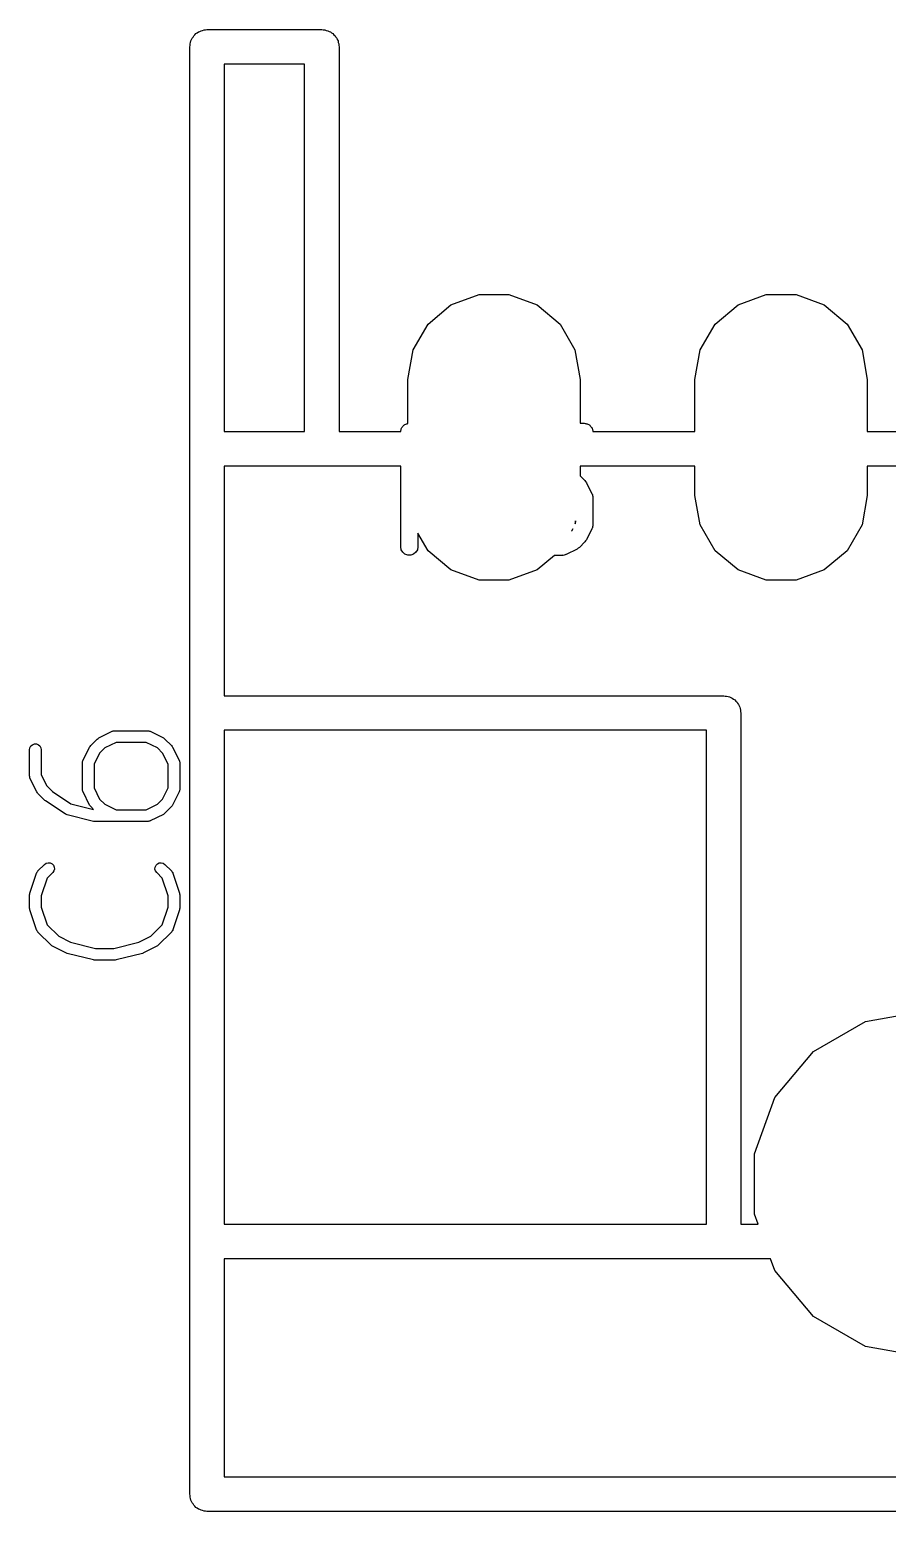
# Model space of a CAD drawing. Extents: x -2.2 to 75.9, y -81.1 to 9.2.
# Drawn here: x 43.46 to 50.93, y -78.35 to -65.45 of the extents above; entities that cross this region are included whole.
import ezdxf

# ---------------------------------------------------------------- set-up
doc = ezdxf.new("R2010")
doc.units = 0
doc.header["$MEASUREMENT"] = 0
doc.layers.add('BLACK', color=7, linetype='CONTINUOUS')

msp = doc.modelspace()

# ---------------------------------------------------------------- linework, layer by layer
at = {"layer": 'Black'}
for p, q in [((44.8656, -65.5373), (44.8701, -65.525)), ((44.8701, -65.525), (44.8785, -65.5149)), ((44.8785, -65.5149), (44.8851, -65.5036)), ((44.8851, -65.5036), (44.8951, -65.4951)), ((44.8951, -65.4951), (44.9036, -65.4851)), ((44.9036, -65.4851), (44.9149, -65.4785)), ((44.9149, -65.4785), (44.925, -65.4701)), ((44.925, -65.4701), (44.9373, -65.4656)), ((44.9373, -65.4656), (44.9487, -65.459)), ((44.9487, -65.459), (44.9616, -65.4568)), ((44.9616, -65.4568), (44.974, -65.4523)), ((44.974, -65.4523), (44.9871, -65.4523)), ((44.9871, -65.4523), (45, -65.45)), ((45, -65.45), (46, -65.45)), ((46, -65.45), (46.0129, -65.4523)), ((46.0129, -65.4523), (46.026, -65.4523)), ((46.026, -65.4523), (46.0384, -65.4568)), ((46.0384, -65.4568), (46.0513, -65.459)), ((46.0513, -65.459), (46.0627, -65.4656)), ((46.0627, -65.4656), (46.075, -65.4701)), ((46.075, -65.4701), (46.0851, -65.4785)), ((46.0851, -65.4785), (46.0964, -65.4851)), ((46.0964, -65.4851), (46.1049, -65.4951)), ((46.1049, -65.4951), (46.1149, -65.5036)), ((46.1149, -65.5036), (46.1215, -65.5149)), ((46.1215, -65.5149), (46.1299, -65.525)), ((46.1299, -65.525), (46.1344, -65.5373)), ((44.85, -65.6), (44.8523, -65.5871)), ((44.85, -78.2), (44.85, -65.6)), ((44.8523, -65.574), (44.8568, -65.5616)), ((44.8523, -65.5871), (44.8523, -65.574)), ((44.8568, -65.5616), (44.859, -65.5487)), ((44.859, -65.5487), (44.8656, -65.5373)), ((46.1344, -65.5373), (46.141, -65.5487)), ((46.141, -65.5487), (46.1432, -65.5616)), ((46.1432, -65.5616), (46.1477, -65.574)), ((46.1477, -65.574), (46.1477, -65.5871)), ((46.1477, -65.5871), (46.15, -65.6)), ((46.15, -65.6), (46.15, -68.95)), ((45.15, -65.75), (45.15, -68.95)), ((45.85, -65.75), (45.15, -65.75)), ((45.85, -68.95), (45.85, -65.75)), ((46.9255, -68.0131), (47.125, -67.8457)), ((47.125, -67.8457), (47.3698, -67.7566)), ((47.3698, -67.7566), (47.6302, -67.7566)), ((47.6302, -67.7566), (47.875, -67.8457)), ((47.875, -67.8457), (48.0745, -68.0131)), ((49.4255, -68.0131), (49.625, -67.8457)), ((49.625, -67.8457), (49.8698, -67.7566)), ((49.8698, -67.7566), (50.1302, -67.7566)), ((50.1302, -67.7566), (50.375, -67.8457)), ((50.375, -67.8457), (50.5745, -68.0131)), ((46.7952, -68.2387), (46.9255, -68.0131)), ((48.0745, -68.0131), (48.2048, -68.2387)), ((49.2952, -68.2387), (49.4255, -68.0131)), ((50.5745, -68.0131), (50.7048, -68.2387)), ((46.75, -68.4952), (46.7952, -68.2387)), ((48.2048, -68.2387), (48.25, -68.4952)), ((49.25, -68.4952), (49.2952, -68.2387)), ((50.7048, -68.2387), (50.75, -68.4952)), ((46.75, -68.8785), (46.75, -68.4952)), ((48.25, -68.4952), (48.25, -68.8774)), ((49.25, -68.95), (49.25, -68.4952)), ((50.75, -68.4952), (50.75, -68.95)), ((46.7244, -68.8874), (46.7306, -68.8852)), ((46.7306, -68.8852), (46.7363, -68.8819)), ((46.7363, -68.8819), (46.7427, -68.8808)), ((46.7427, -68.8808), (46.7489, -68.8785)), ((46.7489, -68.8785), (46.75, -68.8785)), ((48.25, -68.8774), (48.2857, -68.8774)), ((48.2857, -68.8774), (48.2929, -68.8787)), ((48.2929, -68.8787), (48.3003, -68.8788)), ((48.3003, -68.8788), (48.3057, -68.8809)), ((48.3057, -68.8809), (48.3114, -68.8819)), ((48.3114, -68.8819), (48.3177, -68.8856)), ((48.3177, -68.8856), (48.3246, -68.8882)), ((45.15, -68.95), (45.85, -68.95)), ((46.15, -68.95), (46.6873, -68.95)), ((46.6873, -68.95), (46.688, -68.9459)), ((46.688, -68.9394), (46.6903, -68.9332)), ((46.688, -68.9459), (46.688, -68.9394)), ((46.6903, -68.9332), (46.6914, -68.9267)), ((46.6914, -68.9267), (46.6947, -68.921)), ((46.6947, -68.921), (46.697, -68.9149)), ((46.697, -68.9149), (46.7012, -68.9099)), ((46.7012, -68.9099), (46.7045, -68.9042)), ((46.7045, -68.9042), (46.7095, -68.9)), ((46.7095, -68.9), (46.7137, -68.8949)), ((46.7137, -68.8949), (46.7194, -68.8916)), ((46.7194, -68.8916), (46.7244, -68.8874)), ((48.3246, -68.8882), (48.3289, -68.892)), ((48.3289, -68.892), (48.3339, -68.8949)), ((48.3339, -68.8949), (48.3386, -68.9005)), ((48.3386, -68.9005), (48.3442, -68.9054)), ((48.3442, -68.9054), (48.3469, -68.9104)), ((48.3469, -68.9104), (48.3507, -68.9149)), ((48.3507, -68.9149), (48.3532, -68.9218)), ((48.3532, -68.9218), (48.3567, -68.9282)), ((48.3567, -68.9282), (48.3576, -68.9339)), ((48.3576, -68.9339), (48.3596, -68.9394)), ((48.3596, -68.9394), (48.3596, -68.9467)), ((48.3596, -68.9467), (48.3601, -68.95)), ((48.3601, -68.95), (49.25, -68.95)), ((50.75, -68.95), (51.75, -68.95)), ((46.6869, -69.25), (45.15, -69.25)), ((45.15, -69.25), (45.15, -71.25)), ((46.6869, -69.9524), (46.6869, -69.25)), ((49.25, -69.25), (48.25, -69.25)), ((48.25, -69.25), (48.25, -69.3344)), ((49.25, -69.5048), (49.25, -69.25)), ((51.75, -69.25), (50.75, -69.25)), ((50.75, -69.25), (50.75, -69.5048)), ((48.25, -69.3344), (48.2911, -69.3755)), ((48.2911, -69.3755), (48.298, -69.3854)), ((48.298, -69.3854), (48.3052, -69.395)), ((48.3052, -69.395), (48.3528, -69.4903)), ((48.3528, -69.4903), (48.354, -69.4944)), ((48.354, -69.4944), (48.3562, -69.4982)), ((48.3562, -69.4982), (48.3577, -69.5068)), ((48.3577, -69.5068), (48.3602, -69.5152)), ((48.3602, -69.5152), (48.36, -69.5196)), ((48.36, -69.5196), (48.3607, -69.5238)), ((48.3607, -69.5238), (48.3607, -69.7619)), ((49.2952, -69.7613), (49.25, -69.5048)), ((50.75, -69.5048), (50.7048, -69.7613)), ((48.2107, -69.7276), (48.2062, -69.7533)), ((48.2062, -69.7533), (48.2107, -69.7442)), ((48.2107, -69.7442), (48.2107, -69.7276)), ((48.3562, -69.7876), (48.354, -69.7913)), ((48.3577, -69.7789), (48.3562, -69.7876)), ((48.3602, -69.7705), (48.3577, -69.7789)), ((48.3607, -69.7619), (48.36, -69.7662)), ((48.36, -69.7662), (48.3602, -69.7705)), ((49.4255, -69.9869), (49.2952, -69.7613)), ((50.7048, -69.7613), (50.5745, -69.9869)), ((46.9255, -69.9869), (46.8369, -69.8335)), ((46.8369, -69.8335), (46.8369, -69.9524)), ((48.1854, -69.7949), (48.1732, -69.816)), ((48.1732, -69.816), (48.1765, -69.8127)), ((48.1765, -69.8127), (48.1854, -69.7949)), ((48.2911, -69.9102), (48.2435, -69.9578)), ((48.298, -69.9003), (48.2911, -69.9102)), ((48.3052, -69.8907), (48.298, -69.9003)), ((48.3528, -69.7954), (48.3052, -69.8907)), ((48.354, -69.7913), (48.3528, -69.7954)), ((46.6914, -69.978), (46.6869, -69.9524)), ((46.7045, -70.0006), (46.6914, -69.978)), ((46.7244, -70.0173), (46.7045, -70.0006)), ((46.7489, -70.0262), (46.7244, -70.0173)), ((46.7749, -70.0262), (46.7489, -70.0262)), ((46.7994, -70.0173), (46.7749, -70.0262)), ((46.8194, -70.0006), (46.7994, -70.0173)), ((46.8324, -69.978), (46.8194, -70.0006)), ((46.8369, -69.9524), (46.8324, -69.978)), ((47.125, -70.1543), (46.9255, -69.9869)), ((48.0262, -70.0274), (47.875, -70.1543)), ((48.0952, -70.0274), (48.0262, -70.0274)), ((48.0995, -70.0266), (48.0952, -70.0274)), ((48.1038, -70.0269), (48.0995, -70.0266)), ((48.1122, -70.0244), (48.1038, -70.0269)), ((48.1209, -70.0229), (48.1122, -70.0244)), ((48.1246, -70.0207), (48.1209, -70.0229)), ((48.1288, -70.0195), (48.1246, -70.0207)), ((48.224, -69.9718), (48.1288, -70.0195)), ((48.2337, -69.9647), (48.224, -69.9718)), ((48.2435, -69.9578), (48.2337, -69.9647)), ((49.625, -70.1543), (49.4255, -69.9869)), ((50.5745, -69.9869), (50.375, -70.1543)), ((47.3698, -70.2434), (47.125, -70.1543)), ((47.875, -70.1543), (47.6302, -70.2434)), ((49.8698, -70.2434), (49.625, -70.1543)), ((50.375, -70.1543), (50.1302, -70.2434)), ((47.6302, -70.2434), (47.3698, -70.2434)), ((50.1302, -70.2434), (49.8698, -70.2434)), ((45.15, -71.25), (49.5, -71.25)), ((49.5, -71.25), (49.5129, -71.2523)), ((49.5129, -71.2523), (49.526, -71.2523)), ((49.526, -71.2523), (49.5384, -71.2568)), ((49.5384, -71.2568), (49.5513, -71.259)), ((49.5513, -71.259), (49.5627, -71.2656)), ((49.5627, -71.2656), (49.575, -71.2701)), ((49.575, -71.2701), (49.5851, -71.2785)), ((49.5851, -71.2785), (49.5964, -71.2851)), ((49.5964, -71.2851), (49.6049, -71.2951)), ((49.6049, -71.2951), (49.6149, -71.3036)), ((49.6149, -71.3036), (49.6215, -71.3149)), ((49.6215, -71.3149), (49.6299, -71.325)), ((49.6299, -71.325), (49.6344, -71.3373)), ((49.6344, -71.3373), (49.641, -71.3487)), ((49.641, -71.3487), (49.6432, -71.3616)), ((49.6432, -71.3616), (49.6477, -71.374)), ((49.6477, -71.374), (49.6477, -71.3871)), ((49.6477, -71.3871), (49.65, -71.4)), ((49.65, -71.4), (49.65, -75.85)), ((44.0579, -71.6163), (44.1728, -71.5588)), ((44.1728, -71.5588), (44.1756, -71.558)), ((44.1756, -71.558), (44.1781, -71.5565)), ((44.1781, -71.5565), (44.184, -71.5555)), ((44.184, -71.5555), (44.1897, -71.5538)), ((44.1897, -71.5538), (44.1926, -71.554)), ((44.1926, -71.554), (44.1955, -71.5535)), ((44.1955, -71.5535), (44.4827, -71.5535)), ((44.4827, -71.5535), (44.4856, -71.554)), ((44.4856, -71.554), (44.4885, -71.5538)), ((44.4885, -71.5538), (44.4943, -71.5555)), ((44.4943, -71.5555), (44.5001, -71.5565)), ((44.5001, -71.5565), (44.5026, -71.558)), ((44.5026, -71.558), (44.5055, -71.5588)), ((44.5055, -71.5588), (44.6204, -71.6163)), ((45.15, -71.55), (45.15, -75.85)), ((49.35, -71.55), (45.15, -71.55)), ((49.35, -75.85), (49.35, -71.55)), ((43.4552, -71.7192), (43.4583, -71.7018)), ((43.4552, -71.949), (43.4552, -71.7192)), ((43.4583, -71.7018), (43.4671, -71.6865)), ((43.4671, -71.6865), (43.4806, -71.6752)), ((43.4806, -71.6752), (43.4972, -71.6691)), ((43.4972, -71.6691), (43.5149, -71.6691)), ((43.5149, -71.6691), (43.5314, -71.6752)), ((43.5314, -71.6752), (43.545, -71.6865)), ((43.545, -71.6865), (43.5538, -71.7018)), ((43.5538, -71.7018), (43.5568, -71.7192)), ((43.5568, -71.7192), (43.5568, -71.937)), ((43.9202, -71.8114), (43.9777, -71.6964)), ((43.9777, -71.6964), (43.9825, -71.6899)), ((43.9825, -71.6899), (43.9872, -71.6832)), ((43.9872, -71.6832), (44.0446, -71.6258)), ((44.0446, -71.6258), (44.0513, -71.6211)), ((44.0513, -71.6211), (44.0579, -71.6163)), ((44.1107, -71.7035), (44.0649, -71.7493)), ((44.2075, -71.6551), (44.1107, -71.7035)), ((44.4707, -71.6551), (44.2075, -71.6551)), ((44.5676, -71.7035), (44.4707, -71.6551)), ((44.6133, -71.7493), (44.5676, -71.7035)), ((44.6204, -71.6163), (44.6269, -71.6211)), ((44.6269, -71.6211), (44.6336, -71.6258)), ((44.6336, -71.6258), (44.691, -71.6832)), ((44.691, -71.6832), (44.6957, -71.6899)), ((44.6957, -71.6899), (44.7005, -71.6964)), ((44.7005, -71.6964), (44.758, -71.8114)), ((43.9149, -71.8341), (43.9154, -71.8312)), ((43.9149, -72.0639), (43.9149, -71.8341)), ((43.9152, -71.8283), (43.9169, -71.8226)), ((43.9154, -71.8312), (43.9152, -71.8283)), ((43.9169, -71.8226), (43.9179, -71.8167)), ((43.9179, -71.8167), (43.9194, -71.8142)), ((43.9194, -71.8142), (43.9202, -71.8114)), ((44.0649, -71.7493), (44.0165, -71.8461)), ((44.0165, -71.8461), (44.0165, -72.0519)), ((44.6617, -71.8461), (44.6133, -71.7493)), ((44.6617, -72.0519), (44.6617, -71.8461)), ((44.758, -71.8114), (44.7588, -71.8142)), ((44.7588, -71.8142), (44.7603, -71.8167)), ((44.7603, -71.8167), (44.7613, -71.8226)), ((44.7613, -71.8226), (44.763, -71.8283)), ((44.763, -71.8283), (44.7628, -71.8312)), ((44.7628, -71.8312), (44.7633, -71.8341)), ((44.7633, -71.8341), (44.7633, -72.0639)), ((43.4558, -71.9519), (43.4552, -71.949)), ((43.4556, -71.9548), (43.4558, -71.9519)), ((43.4573, -71.9605), (43.4556, -71.9548)), ((43.4583, -71.9664), (43.4573, -71.9605)), ((43.4598, -71.9689), (43.4583, -71.9664)), ((43.4606, -71.9717), (43.4598, -71.9689)), ((43.5181, -72.0866), (43.4606, -71.9717)), ((43.5568, -71.937), (43.6053, -72.0338)), ((43.5229, -72.0931), (43.5181, -72.0866)), ((43.5276, -72.0998), (43.5229, -72.0931)), ((43.585, -72.1573), (43.5276, -72.0998)), ((43.6053, -72.0338), (43.6533, -72.0819)), ((43.6533, -72.0819), (43.8142, -72.1891)), ((43.9154, -72.0668), (43.9149, -72.0639)), ((43.9152, -72.0697), (43.9154, -72.0668)), ((43.9169, -72.0754), (43.9152, -72.0697)), ((43.9179, -72.0813), (43.9169, -72.0754)), ((43.9194, -72.0838), (43.9179, -72.0813)), ((43.9202, -72.0866), (43.9194, -72.0838)), ((43.9777, -72.2015), (43.9202, -72.0866)), ((44.0165, -72.0519), (44.0649, -72.1487)), ((44.6133, -72.1487), (44.6617, -72.0519)), ((44.758, -72.0866), (44.7005, -72.2015)), ((44.7588, -72.0838), (44.758, -72.0866)), ((44.7603, -72.0813), (44.7588, -72.0838)), ((44.7613, -72.0754), (44.7603, -72.0813)), ((44.763, -72.0697), (44.7613, -72.0754)), ((44.7633, -72.0639), (44.7628, -72.0668)), ((44.7628, -72.0668), (44.763, -72.0697)), ((43.5891, -72.1601), (43.585, -72.1573)), ((43.5928, -72.1636), (43.5891, -72.1601)), ((43.7651, -72.2785), (43.5928, -72.1636)), ((43.8142, -72.1891), (44.0107, -72.2382)), ((43.9825, -72.208), (43.9777, -72.2015)), ((43.9872, -72.2147), (43.9825, -72.208)), ((44.0107, -72.2382), (43.9872, -72.2147)), ((44.0649, -72.1487), (44.1107, -72.1945)), ((44.1107, -72.1945), (44.2075, -72.2429)), ((44.4707, -72.2429), (44.5676, -72.1945)), ((44.5676, -72.1945), (44.6133, -72.1487)), ((44.691, -72.2147), (44.6336, -72.2722)), ((44.6957, -72.208), (44.691, -72.2147)), ((44.7005, -72.2015), (44.6957, -72.208)), ((43.773, -72.282), (43.7651, -72.2785)), ((43.781, -72.2855), (43.773, -72.282)), ((44.0108, -72.343), (43.781, -72.2855)), ((44.017, -72.3434), (44.0108, -72.343)), ((44.0231, -72.3445), (44.017, -72.3434)), ((44.4827, -72.3445), (44.0231, -72.3445)), ((44.2075, -72.2429), (44.4707, -72.2429)), ((44.4856, -72.344), (44.4827, -72.3445)), ((44.4885, -72.3442), (44.4856, -72.344)), ((44.4943, -72.3425), (44.4885, -72.3442)), ((44.5001, -72.3414), (44.4943, -72.3425)), ((44.5026, -72.34), (44.5001, -72.3414)), ((44.5055, -72.3391), (44.5026, -72.34)), ((44.6204, -72.2817), (44.5055, -72.3391)), ((44.6269, -72.2768), (44.6204, -72.2817)), ((44.6336, -72.2722), (44.6269, -72.2768)), ((43.5276, -72.7748), (43.585, -72.7174)), ((43.585, -72.7174), (43.5995, -72.7073)), ((43.5995, -72.7073), (43.6165, -72.7027)), ((43.6165, -72.7027), (43.6341, -72.7042)), ((43.6341, -72.7042), (43.6501, -72.7117)), ((43.6501, -72.7117), (43.6626, -72.7242)), ((43.6626, -72.7242), (43.67, -72.7402)), ((43.67, -72.7402), (43.6716, -72.7577)), ((44.547, -72.7577), (44.5486, -72.7402)), ((44.5486, -72.7402), (44.556, -72.7242)), ((44.556, -72.7242), (44.5685, -72.7117)), ((44.5685, -72.7117), (44.5845, -72.7042)), ((44.5845, -72.7042), (44.6021, -72.7027)), ((44.6021, -72.7027), (44.6191, -72.7073)), ((44.6191, -72.7073), (44.6336, -72.7174)), ((44.6336, -72.7174), (44.691, -72.7748)), ((43.4579, -72.9671), (43.5153, -72.7947)), ((43.5153, -72.7947), (43.5167, -72.7921)), ((43.5167, -72.7921), (43.5175, -72.7893)), ((43.5175, -72.7893), (43.5209, -72.7844)), ((43.5209, -72.7844), (43.5237, -72.7792)), ((43.5237, -72.7792), (43.5259, -72.7772)), ((43.5259, -72.7772), (43.5276, -72.7748)), ((43.6079, -72.8382), (43.5568, -72.9914)), ((43.6569, -72.7892), (43.6079, -72.8382)), ((43.667, -72.7748), (43.6569, -72.7892)), ((43.6716, -72.7577), (43.667, -72.7748)), ((44.5516, -72.7748), (44.547, -72.7577)), ((44.5617, -72.7892), (44.5516, -72.7748)), ((44.6107, -72.8382), (44.5617, -72.7892)), ((44.6617, -72.9914), (44.6107, -72.8382)), ((44.691, -72.7748), (44.6927, -72.7772)), ((44.6927, -72.7772), (44.6949, -72.7792)), ((44.6949, -72.7792), (44.6977, -72.7844)), ((44.6977, -72.7844), (44.7011, -72.7893)), ((44.7011, -72.7893), (44.7019, -72.7921)), ((44.7019, -72.7921), (44.7033, -72.7947)), ((44.7033, -72.7947), (44.7607, -72.9671)), ((43.4552, -72.9831), (43.4567, -72.9751)), ((43.4552, -73.098), (43.4552, -72.9831)), ((43.4567, -72.9751), (43.4579, -72.9671)), ((43.5568, -72.9914), (43.5568, -73.0898)), ((44.6617, -73.0898), (44.6617, -72.9914)), ((44.7607, -72.9671), (44.7619, -72.9751)), ((44.7619, -72.9751), (44.7633, -72.9831)), ((44.7633, -72.9831), (44.7633, -73.098)), ((43.4567, -73.106), (43.4552, -73.098)), ((43.4579, -73.1141), (43.4567, -73.106)), ((43.5153, -73.2864), (43.4579, -73.1141)), ((43.5568, -73.0898), (43.6079, -73.2429)), ((44.6107, -73.2429), (44.6617, -73.0898)), ((44.7607, -73.1141), (44.7033, -73.2864)), ((44.7619, -73.106), (44.7607, -73.1141)), ((44.7633, -73.098), (44.7619, -73.106)), ((43.6079, -73.2429), (43.7085, -73.3435)), ((44.5101, -73.3435), (44.6107, -73.2429)), ((43.5167, -73.289), (43.5153, -73.2864)), ((43.5175, -73.2918), (43.5167, -73.289)), ((43.5209, -73.2967), (43.5175, -73.2918)), ((43.5237, -73.302), (43.5209, -73.2967)), ((43.5259, -73.3039), (43.5237, -73.302)), ((43.5276, -73.3063), (43.5259, -73.3039)), ((43.6425, -73.4212), (43.5276, -73.3063)), ((43.7085, -73.3435), (43.811, -73.3948)), ((43.811, -73.3948), (44.0294, -73.4494)), ((44.1892, -73.4494), (44.4076, -73.3948)), ((44.4076, -73.3948), (44.5101, -73.3435)), ((44.691, -73.3063), (44.5761, -73.4212)), ((44.6927, -73.3039), (44.691, -73.3063)), ((44.6949, -73.302), (44.6927, -73.3039)), ((44.6977, -73.2967), (44.6949, -73.302)), ((44.7011, -73.2918), (44.6977, -73.2967)), ((44.7019, -73.289), (44.7011, -73.2918)), ((44.7033, -73.2864), (44.7019, -73.289)), ((43.6492, -73.4259), (43.6425, -73.4212)), ((43.6557, -73.4307), (43.6492, -73.4259)), ((43.7706, -73.4882), (43.6557, -73.4307)), ((43.7759, -73.4898), (43.7706, -73.4882)), ((43.781, -73.492), (43.7759, -73.4898)), ((44.0108, -73.5495), (43.781, -73.492)), ((44.0294, -73.4494), (44.1892, -73.4494)), ((44.4376, -73.492), (44.2078, -73.5495)), ((44.4427, -73.4898), (44.4376, -73.492)), ((44.448, -73.4882), (44.4427, -73.4898)), ((44.5629, -73.4307), (44.448, -73.4882)), ((44.5695, -73.4259), (44.5629, -73.4307)), ((44.5761, -73.4212), (44.5695, -73.4259)), ((44.017, -73.5499), (44.0108, -73.5495)), ((44.0231, -73.551), (44.017, -73.5499)), ((44.1955, -73.551), (44.0231, -73.551)), ((44.2016, -73.5499), (44.1955, -73.551)), ((44.2078, -73.5495), (44.2016, -73.5499)), ((50.735, -74.0851), (51.25, -73.9943)), ((50.2821, -74.3465), (50.735, -74.0851)), ((49.946, -74.7471), (50.2821, -74.3465)), ((49.7671, -75.2385), (49.946, -74.7471)), ((49.7671, -75.7615), (49.7671, -75.2385)), ((45.15, -75.85), (49.35, -75.85)), ((49.65, -75.85), (49.7994, -75.85)), ((49.7994, -75.85), (49.7671, -75.7615)), ((49.9086, -76.15), (45.15, -76.15)), ((45.15, -76.15), (45.15, -78.05)), ((49.946, -76.2529), (49.9086, -76.15)), ((50.2821, -76.6535), (49.946, -76.2529)), ((50.735, -76.9149), (50.2821, -76.6535)), ((51.25, -77.0057), (50.735, -76.9149)), ((45.15, -78.05), (57.35, -78.05)), ((44.8523, -78.2129), (44.85, -78.2)), ((44.8523, -78.226), (44.8523, -78.2129)), ((44.8568, -78.2384), (44.8523, -78.226)), ((44.859, -78.2513), (44.8568, -78.2384)), ((44.8656, -78.2627), (44.859, -78.2513)), ((44.8701, -78.275), (44.8656, -78.2627)), ((44.8785, -78.2851), (44.8701, -78.275)), ((44.8851, -78.2964), (44.8785, -78.2851)), ((44.8951, -78.3049), (44.8851, -78.2964)), ((44.9036, -78.3149), (44.8951, -78.3049)), ((44.9149, -78.3215), (44.9036, -78.3149)), ((44.925, -78.3299), (44.9149, -78.3215)), ((44.9373, -78.3344), (44.925, -78.3299)), ((44.9487, -78.341), (44.9373, -78.3344)), ((44.9616, -78.3432), (44.9487, -78.341)), ((44.974, -78.3477), (44.9616, -78.3432)), ((44.9871, -78.3477), (44.974, -78.3477)), ((45, -78.35), (44.9871, -78.3477)), ((57.5, -78.35), (45, -78.35))]:
    msp.add_line(p, q, dxfattribs=at)

doc.saveas('drawing.dxf')
